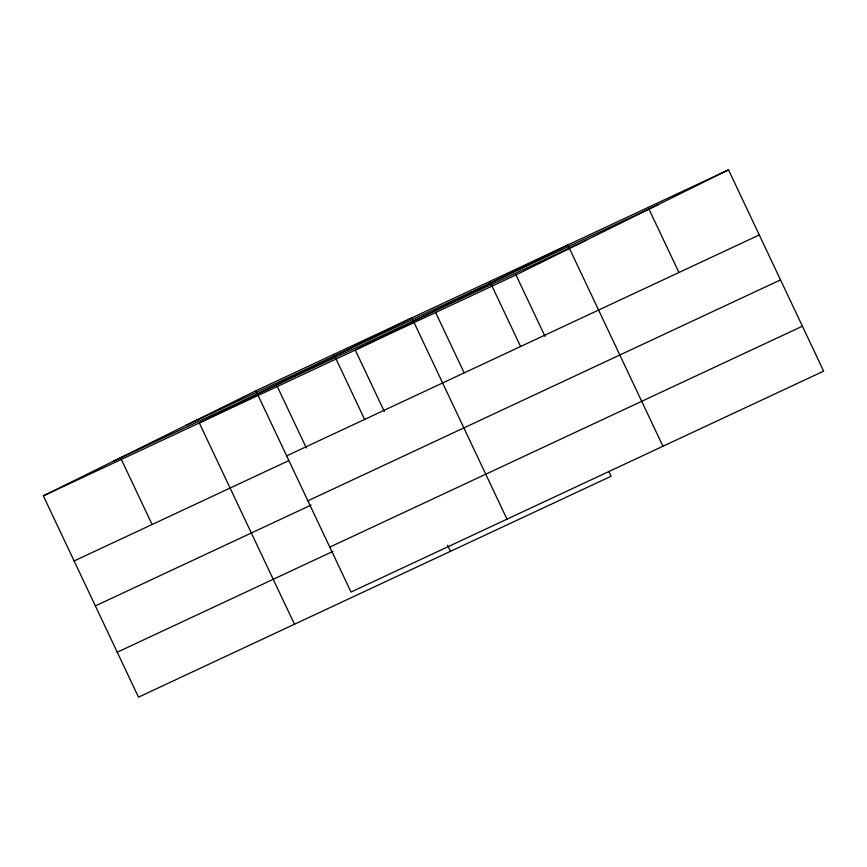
<?xml version="1.0" encoding="UTF-8"?>
<svg xmlns="http://www.w3.org/2000/svg" width="867" height="867" viewBox="0 0 867 867"><rect width="100%" height="100%" fill="white"/><g stroke="black" fill="none" stroke-linecap="round" stroke-linejoin="round"><path stroke-width="1.3" d="M608.829 471.366L611.127 476.232L138.492 697.144L43.35 495.859L255.873 390.768L728.508 169.856L823.65 371.141L351.027 592.063L255.873 390.768M43.35 495.859L515.973 274.937L728.508 169.856M185.744 425.448L658.367 204.536M113.479 461.179L586.114 240.257M286.652 455.869L759.275 234.946M74.118 560.96L288.581 460.713M307.893 500.812L780.517 279.889M95.37 605.903L311.036 505.093M329.774 547.12L802.409 326.198M117.251 652.212L332.928 551.39M648.158 207.408L678.926 272.509M662.952 446.256L567.809 244.96L355.286 350.051L384.341 411.532M515.973 274.937L545.04 336.418M489.822 281.417L520.601 346.518M435.635 312.499L464.127 372.777M506.989 519.16L411.847 317.864L199.312 422.955L294.466 624.24M447.556 545.267L450.428 551.336M333.86 354.321L364.628 419.422M277.299 386.509L306.365 447.99M121.337 459.412L152.104 524.513"/></g></svg>
